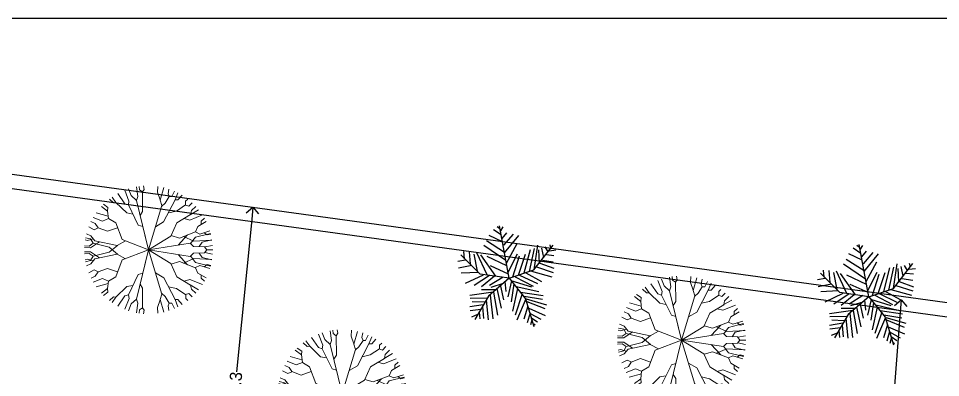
# Model space of a CAD drawing. Header units: inches. Extents: x -706 to 45253, y -3984 to 13819.
# Drawn here: x 20256 to 21761, y 8011 to 8598 of the extents above; entities that cross this region are included whole.
import ezdxf

# ---------------------------------------------------------------- set-up
doc = ezdxf.new("R2010")
doc.units = ezdxf.units.IN
doc.header["$PDMODE"] = 99
doc.header["$PDSIZE"] = 0.2
for name, color, linetype in [('BC-GREYCOLOR @ 1', 8, 'Continuous'), ('BC-Hatch', 8, 'Continuous'), ('BC-WHITECOLOR', 7, 'Continuous'), ('LANDSCAPE', 86, 'Continuous')]:
    doc.layers.add(name, color=color, linetype=linetype)
doc.styles.add('ATTR', font='romans.shx', dxfattribs={"width": 0.8, "height": 0.7})
doc.styles.add('BC-1IN100-1', font='FreeSans.ttf', dxfattribs={"height": 20})
doc.dimstyles.new('BC-1IN100-1', dxfattribs={"dimtxt": 20, "dimasz": 20, "dimexe": 0.18, "dimexo": 0.0625, "dimgap": 1, "dimtad": 0, "dimtoh": 1, "dimdec": 1, "dimzin": 12, "dimdsep": 46, "dimtxsty": 'BC-1IN100-1', "dimblk": 'OPEN90', "dimcen": 0.09, "dimse1": 1, "dimse2": 1, "dimclrd": 256, "dimclre": 256, "dimclrt": 7, "dimadec": 0, "dimazin": 0, "dimtfac": 1, "dimtdec": 1, "dimtofl": 0, "dimtmove": 1, "dimatfit": 3, "dimldrblk": 'OPEN90', "dimfxl": 0, "dimtolj": 1, "dimtzin": 0, "dimlwd": -1, "dimarcsym": 0})

# ---------------------------------------------------------------- blocks, each defined once
blk = doc.blocks.new('PALM')
for p, q in [((-8.737, 47.138), (-17.069, 52.711)), ((-10.186, 53.64), (-13.084, 55.962)), ((0, 0), (-10.5, 57)), ((-9.099, 51.782), (-6.563, 55.962)), ((-5.114, 28.097), (-24.676, 40.636)), ((-7.288, 39.707), (-21.778, 46.673)), ((-7.65, 43.423), (-2.578, 49.46)), ((-5.839, 35.992), (4.667, 48.067)), ((-5.114, 27.632), (10.463, 46.673)), ((-3.665, 19.273), (-27.574, 35.527)), ((-2.941, 16.486), (8.652, 37.85)), ((16.259, 5.805), (23.142, 31.348)), ((22.055, 7.198), (27.489, 32.277)), ((27, 9), (48, 36)), ((27.127, 9.056), (31.112, 35.992)), ((31.836, 30.883), (32.561, 16.486)), ((35.096, 32.741), (37.27, 22.524)), ((38.719, 34.134), (41.979, 28.561)), ((43.791, 29.954), (51.036, 30.883)), ((44.153, 36.456), (45.239, 32.741)), ((-31.5, 4.5), (-52.5, 25.5)), ((-48.585, 21.131), (-49.309, 29.026)), ((-43.513, 28.561), (-42.427, 15.558)), ((-38.442, 26.239), (-34.819, 7.663)), ((-35.544, 28.097), (-24.314, 3.947)), ((-14.533, 2.09), (-30.834, 25.31)), ((-24.314, 23.917), (-2.941, 13.7)), ((-1.129, 6.734), (9.014, 26.704)), ((3.942, 1.625), (11.187, 24.381)), ((10.101, 3.483), (17.708, 26.239)), ((40.53, 25.775), (48.862, 24.846)), ((-47.498, 19.737), (-55.83, 18.344)), ((-40.615, 13.7), (-55.105, 10.913)), ((-20.691, 13.7), (-1.129, 4.876)), ((29.662, 12.307), (48.137, 6.269)), ((33.285, 16.486), (48.862, 10.913)), ((36.183, 19.737), (48.137, 17.88)), ((-33.37, 6.269), (-52.207, 5.34)), ((-28.299, 3.483), (-47.86, -5.805)), ((-21.416, 3.018), (-38.079, -8.128)), ((0, 0), (-31.5, 4.5)), ((-15.982, 2.09), (-30.11, -9.521)), ((0, 0), (-22.5, -19.5)), ((-6.563, 1.161), (-21.416, -8.128)), ((0, 0), (27, 9)), ((0, 0), (18, -22.5)), ((6.478, 1.625), (26.04, -8.592)), ((11.187, 3.483), (30.749, -5.805)), ((18.07, 5.805), (35.096, -3.483)), ((24.229, 7.663), (46.688, 1.625)), ((-6.563, -5.805), (-19.967, -9.985)), ((-9.461, -8.592), (-6.201, -23.453)), ((-4.752, -3.483), (-3.665, -14.629)), ((2.493, -3.019), (-1.491, -20.202)), ((1.769, -2.555), (24.229, -9.521)), ((5.029, -6.27), (2.131, -25.775)), ((7.565, -9.056), (32.198, -14.629)), ((-17.431, -15.094), (-42.789, -18.809)), ((-22.5, -19.5), (-37.5, -45)), ((-15.257, -12.772), (-30.11, -12.772)), ((-20.691, -18.345), (-17.793, -44.352)), ((-17.069, -15.094), (-12.721, -40.172)), ((-13.446, -11.378), (-8.737, -32.741)), ((9.014, -11.378), (3.58, -35.992)), ((14.085, -16.951), (6.478, -40.172)), ((12.274, -15.094), (36.907, -18.809)), ((16.259, -19.738), (36.183, -22.989)), ((-28.299, -29.026), (-42.789, -31.348)), ((-24.314, -21.596), (-42.427, -22.06)), ((-26.849, -26.24), (-40.253, -25.775)), ((-25.038, -23.918), (-22.865, -45.281)), ((18.07, -22.524), (8.289, -45.745)), ((18, -22.5), (27, -52.5)), ((18.433, -22.524), (40.53, -29.026)), ((19.157, -25.311), (38.719, -33.206)), ((-30.834, -34.135), (-42.427, -35.528)), ((-34.457, -39.708), (-40.978, -42.494)), ((-32.646, -36.921), (-31.921, -44.352)), ((-29.023, -30.884), (-27.936, -43.887)), ((20.244, -30.419), (15.897, -44.816)), ((22.78, -37.85), (19.519, -48.532)), ((21.331, -32.741), (39.081, -40.636)), ((22.78, -38.314), (34.372, -44.816)), ((24.591, -45.745), (23.142, -50.854)), ((24.591, -43.423), (30.749, -47.603)), ((26.764, -49.925), (28.213, -50.854))]:
    blk.add_line(p, q)
at = {"style": 'ATTR', "width": 0.8, "flags": 9}
blk.add_attdef('ESTCODE', (0, 0), '', height=0.7, dxfattribs=at)
blk = doc.blocks.new('A$C1966232F')
at = {"layer": 'LANDSCAPE', "xscale": 0.8, "yscale": 0.8, "zscale": 0.8}
blk.add_blockref('PALM', (44.66, 42), dxfattribs=at)
blk = doc.blocks.new('COCONUT_TREE')
at = {"xscale": 0.1560000000000001, "yscale": 0.156, "zscale": 0.1560000000000001, "rotation": 6.926260669370794}
blk.add_blockref('A$C1966232F', (-6.04, -7.3), dxfattribs=at)
blk = doc.blocks.new('BC-TREE-1')
at = {"color": 56, "linetype": 'Continuous', "lineweight": 20}
for p, q in [((-0.391, 0.73), (-0.446, 0.946)), ((-0.346, 0.912), (-0.388, 0.972)), ((-0.294, 0.907), (-0.346, 0.912)), ((-0.268, 0.846), (-0.33, 0.993)), ((-0.143, 0.865), (-0.171, 1.032)), ((-0.155, 0.936), (-0.112, 0.978)), ((-0.103, 0.788), (-0.13, 1.038)), ((-0.112, 0.978), (-0.118, 1.04)), ((-0.041, 0.749), (-0.018, 1.046)), ((-0.009, 0.882), (-0.024, 1.046)), ((0.043, 0.733), (0.072, 0.912)), ((0.076, 0.914), (0.069, 1.044)), ((0.072, 0.912), (0.127, 0.94)), ((0.127, 0.94), (0.14, 1.037)), ((0.127, 0.94), (0.14, 1.037)), ((0.173, 0.898), (0.127, 0.94)), ((0.169, 0.902), (0.21, 1.025)), ((0.239, 0.711), (0.295, 1.004)), ((0.242, 0.848), (0.301, 1.002)), ((0.308, 0.732), (0.4, 0.967)), ((0.367, 0.796), (0.439, 0.95)), ((0.368, 0.913), (0.39, 0.971)), ((0.398, 0.861), (0.368, 0.913)), ((-0.476, 0.751), (-0.538, 0.897)), ((-0.123, 0.526), (-0.188, 0.799)), ((-0.187, 0.796), (-0.143, 0.865)), ((-0.009, 0.694), (-0.103, 0.788)), ((0.058, 0.827), (-0.009, 0.882)), ((0.153, 0.718), (0.173, 0.898)), ((0.164, 0.813), (0.242, 0.848)), ((0.391, 0.718), (0.367, 0.796)), ((0.483, 0.744), (0.582, 0.87)), ((0.524, 0.796), (0.575, 0.788)), ((0.57, 0.6), (0.681, 0.794)), ((0.575, 0.788), (0.632, 0.834)), ((-0.01, 0.487), (-0.156, 0.664)), ((-0.139, 0.594), (-0.041, 0.749)), ((-0.014, 0.689), (0.043, 0.733)), ((0, 0), (-0.014, 0.689)), ((0, 0), (0.197, 0.661)), ((0.197, 0.661), (0.153, 0.718)), ((0.192, 0.666), (0.308, 0.732)), ((0.291, 0.536), (0.239, 0.711)), ((0.258, 0.474), (0.393, 0.721)), ((0.393, 0.721), (0.483, 0.744)), ((0.497, 0.396), (0.663, 0.603)), ((0.658, 0.598), (0.757, 0.722)), ((0.663, 0.603), (0.73, 0.609)), ((0.73, 0.609), (0.805, 0.668)), ((-0.181, 0.395), (-0.123, 0.526)), ((0.139, 0.467), (0.327, 0.599)), ((0.279, 0.333), (0.258, 0.474)), ((0.585, 0.506), (0.57, 0.6)), ((0.687, 0.365), (0.807, 0.502)), ((0.794, 0.555), (0.856, 0.601)), ((0.805, 0.5), (0.794, 0.555)), ((0.807, 0.502), (0.867, 0.494)), ((0.867, 0.494), (0.904, 0.526)), ((0, 0), (0.269, 0.33)), ((0.269, 0.33), (0.497, 0.396)), ((0.484, 0.184), (0.864, 0.321)), ((0.641, 0.24), (0.687, 0.365)), ((0.864, 0.321), (0.87, 0.366)), ((0.864, 0.321), (0.986, 0.351)), ((0.87, 0.366), (0.957, 0.424)), ((0.389, 0.062), (0.484, 0.184)), ((0.737, 0.117), (0.793, 0.168)), ((0.793, 0.168), (0.907, 0.218)), ((0.907, 0.218), (0.912, 0.258)), ((0.907, 0.218), (0.949, 0.192)), ((0.912, 0.258), (1.005, 0.292)), ((0.949, 0.192), (1.028, 0.197)), ((0, 0), (0.745, 0.118)), ((0, 0), (0.77, -0.303)), ((0.745, 0.118), (0.827, 0.078)), ((0.827, 0.078), (1.04, 0.112)), ((0.833, 0.079), (0.951, 0.019)), ((0.951, 0.019), (1.046, 0.009)), ((0.608, -0.18), (0.923, -0.227)), ((0.77, -0.303), (0.838, -0.292)), ((0.838, -0.292), (0.991, -0.335)), ((0.923, -0.227), (0.967, -0.203)), ((0.923, -0.227), (0.952, -0.277)), ((0.952, -0.277), (1.005, -0.29)), ((0.967, -0.203), (1.023, -0.221)), ((0.77, -0.303), (0.838, -0.399)), ((0.838, -0.399), (0.941, -0.457))]:
    blk.add_line(p, q, dxfattribs=at)
at = {"color": 68, "linetype": 'Continuous', "lineweight": 20}
for p, q in [((-0.618, 0.745), (-0.666, 0.807)), ((-0.542, 0.781), (-0.599, 0.858)), ((-0.479, 0.757), (-0.542, 0.781)), ((-0.374, 0.514), (-0.479, 0.757)), ((-0.188, 0.799), (-0.268, 0.846)), ((-0.742, 0.584), (-0.81, 0.663)), ((-0.705, 0.706), (-0.732, 0.747)), ((-0.645, 0.698), (-0.705, 0.706)), ((-0.565, 0.534), (-0.645, 0.698)), ((-0.644, 0.696), (-0.618, 0.745)), ((-0.43, 0.643), (-0.391, 0.73)), ((-0.864, 0.437), (-0.938, 0.463)), ((-0.811, 0.491), (-0.891, 0.548)), ((-0.748, 0.539), (-0.857, 0.6)), ((-0.816, 0.451), (-0.811, 0.491)), ((-0.748, 0.539), (-0.742, 0.584)), ((-0.417, 0.305), (-0.748, 0.539)), ((-0.554, 0.402), (-0.565, 0.534)), ((-0.171, 0.389), (-0.374, 0.514)), ((-0.776, 0.294), (-0.973, 0.384)), ((-0.816, 0.451), (-0.864, 0.437)), ((-0.72, 0.372), (-0.816, 0.451)), ((-0.687, 0.311), (-0.776, 0.294)), ((-0.68, 0.308), (-0.72, 0.372)), ((0, 0), (-0.687, 0.311)), ((-0.359, 0.163), (-0.417, 0.305)), ((0, 0), (-0.171, 0.389)), ((-0.912, 0.27), (-1.006, 0.286)), ((-0.782, 0.297), (-0.912, 0.27)), ((-0.986, 0.061), (-1.045, 0.058)), ((-0.95, 0.026), (-0.991, -0.015)), ((-0.95, 0.026), (-0.986, 0.061)), ((-0.634, -0.012), (-0.95, 0.026)), ((0, 0), (-0.823, -0.088)), ((0, 0), (-0.25, -0.027)), ((0, 0), (-0.223, -0.404)), ((0, 0), (0.233, -0.093)), ((0, 0), (0.107, -0.448)), ((-0.991, -0.015), (-1.046, -0.013)), ((-0.885, -0.059), (-1.045, -0.06)), ((-0.823, -0.088), (-0.914, -0.163)), ((-0.823, -0.088), (-0.885, -0.059)), ((-0.423, -0.112), (-0.77, -0.228)), ((-0.576, -0.062), (-0.634, -0.012)), ((-0.391, -0.042), (-0.423, -0.112)), ((0.366, -0.144), (0.378, -0.22)), ((-0.914, -0.163), (-1.029, -0.191)), ((-0.829, -0.21), (-1.015, -0.254)), ((-0.798, -0.285), (-0.977, -0.375)), ((-0.643, -0.27), (-0.837, -0.423)), ((-0.77, -0.228), (-0.829, -0.21)), ((-0.77, -0.228), (-0.798, -0.285)), ((-0.611, -0.175), (-0.643, -0.27)), ((0.378, -0.22), (0.682, -0.424)), ((0.539, -0.213), (0.608, -0.18)), ((-0.837, -0.423), (-0.933, -0.474)), ((-0.837, -0.423), (-0.838, -0.463)), ((-0.223, -0.404), (-0.507, -0.472)), ((-0.195, -0.355), (-0.138, -0.497)), ((0.094, -0.394), (0.001, -0.516)), ((0.107, -0.448), (0.364, -0.59)), ((0.543, -0.331), (0.548, -0.431)), ((0.548, -0.431), (0.695, -0.63)), ((0.682, -0.424), (0.743, -0.422)), ((0.682, -0.424), (0.694, -0.487)), ((0.743, -0.422), (0.911, -0.515)), ((-0.838, -0.463), (-0.907, -0.521)), ((-0.775, -0.564), (-0.836, -0.629)), ((-0.715, -0.577), (-0.805, -0.668)), ((-0.715, -0.577), (-0.775, -0.564)), ((-0.593, -0.578), (-0.715, -0.577)), ((-0.634, -0.578), (-0.714, -0.764)), ((-0.507, -0.472), (-0.593, -0.578)), ((-0.593, -0.578), (-0.566, -0.683)), ((-0.425, -0.453), (-0.39, -0.626)), ((-0.138, -0.497), (-0.262, -0.847)), ((-0.139, -0.494), (-0.046, -0.642)), ((0.003, -0.514), (-0.126, -0.631)), ((0.001, -0.516), (0.028, -0.886)), ((0.29, -0.549), (0.21, -0.707)), ((0.364, -0.59), (0.418, -0.715)), ((0.694, -0.487), (0.842, -0.621)), ((-0.566, -0.683), (-0.646, -0.823)), ((-0.39, -0.626), (-0.466, -0.768)), ((-0.126, -0.631), (-0.227, -0.882)), ((-0.046, -0.642), (-0.016, -0.911)), ((0.21, -0.707), (0.245, -0.864)), ((0.418, -0.715), (0.365, -0.809)), ((0.418, -0.715), (0.537, -0.746)), ((0.458, -0.725), (0.486, -0.927)), ((0.537, -0.746), (0.597, -0.749)), ((0.537, -0.746), (0.599, -0.858)), ((0.597, -0.749), (0.64, -0.828)), ((0.695, -0.63), (0.685, -0.669)), ((0.685, -0.669), (0.736, -0.743)), ((0.695, -0.63), (0.773, -0.705)), ((-0.542, -0.804), (-0.583, -0.869)), ((-0.466, -0.768), (-0.542, -0.804)), ((-0.444, -0.838), (-0.502, -0.918)), ((-0.464, -0.766), (-0.444, -0.838)), ((-0.351, -0.901), (-0.393, -0.97)), ((-0.262, -0.847), (-0.351, -0.901)), ((-0.227, -0.882), (-0.302, -0.913)), ((-0.298, -0.869), (-0.283, -0.966)), ((-0.238, -0.778), (-0.161, -0.932)), ((-0.227, -0.882), (-0.19, -0.953)), ((0.023, -0.813), (-0.092, -0.941)), ((0.028, -0.886), (0.099, -0.962)), ((0.244, -0.862), (0.206, -0.925)), ((0.245, -0.864), (0.309, -0.919)), ((0.365, -0.809), (0.404, -0.965)), ((-0.302, -0.913), (-0.332, -0.992)), ((-0.283, -0.966), (-0.3, -1.002)), ((-0.19, -0.953), (-0.206, -1.026)), ((-0.161, -0.932), (-0.175, -1.032)), ((-0.092, -0.941), (-0.105, -1.041)), ((-0.069, -0.97), (-0.074, -1.044)), ((-0.016, -0.911), (-0.069, -0.97)), ((-0.016, -0.911), (0.049, -0.96)), ((0.057, -0.917), (0.017, -1.007)), ((0.017, -1.007), (0.024, -1.046)), ((0.049, -0.96), (0.057, -1.045)), ((0.099, -0.962), (0.121, -1.039)), ((0.206, -0.925), (0.24, -1.018)), ((0.309, -0.919), (0.332, -0.992))]:
    blk.add_line(p, q, dxfattribs=at)
blk = doc.blocks.new('_Open90')
at = {"color": 0, "linetype": 'ByBlock', "lineweight": -2}
for p, q in [((0, 0), (-1, 0)), ((-0.5, 0.5), (0, 0)), ((0, 0), (-0.5, -0.5))]:
    blk.add_line(p, q, dxfattribs=at)
blk = doc.blocks.new('*D570')
at = {"layer": 'BC-Hatch'}
for p, q in [((20636.8, 8269.6), (20611.8, 8020.8)), ((20580.1, 7705.2), (20605.1, 7954))]:
    blk.add_line(p, q, dxfattribs=at)
at = {"layer": 'Defpoints', "color": 0}
for p in [(20638.8, 8289.5), (20638.8, 8289.5), (20578.2, 7685.3)]:
    blk.add_point(p, dxfattribs=at)
at = {"layer": 'BC-Hatch', "xscale": 20, "yscale": 20, "zscale": 20}
for p, rotation in [((20638.8, 8289.5), 84.27194495563464), ((20578.2, 7685.3), 264.2719449556346)]:
    blk.add_blockref('_Open90', p, dxfattribs=dict(at, rotation=rotation))
at = {"layer": 'BC-Hatch', "color": 7, "insert": (20608.5, 7987.4), "char_height": 20, "attachment_point": 5, "rotation": 84.2719, "style": 'BC-1IN100-1'}
blk.add_mtext('\\A1;607.3', dxfattribs=at)
blk = doc.blocks.new('*D572')
at = {"layer": 'BC-Hatch'}
for p, q in [((21694.9, 8118.3), (21681.2, 7945.7)), ((21662.1, 7705.2), (21675.8, 7877.8))]:
    blk.add_line(p, q, dxfattribs=at)
at = {"layer": 'Defpoints', "color": 0}
for p in [(21696.1, 8138.3), (21696.5, 8138.3), (21660.2, 7685.3)]:
    blk.add_point(p, dxfattribs=at)
at = {"layer": 'BC-Hatch', "xscale": 20, "yscale": 20, "zscale": 20}
for p, rotation in [((21696.5, 8138.3), 85.45809357708191), ((21660.5, 7685.2), 265.4580935770819)]:
    blk.add_blockref('_Open90', p, dxfattribs=dict(at, rotation=rotation))
at = {"layer": 'BC-Hatch', "color": 7, "insert": (21678.5, 7911.7), "char_height": 20, "attachment_point": 5, "rotation": 85.4581, "style": 'BC-1IN100-1'}
blk.add_mtext('\\A1;454.4', dxfattribs=at)

msp = doc.modelspace()

# ---------------------------------------------------------------- linework, layer by layer
at = {"layer": 'BC-Hatch'}
msp.add_line((20063.21, 8345.42, 9945.5), (22304.31, 8037.36, 9945.5), dxfattribs=at)
at = {"layer": 'BC-WHITECOLOR'}
msp.add_line((20040.72, 8371.73, 9945.5), (22327.53, 8057.39, 9945.5), dxfattribs=at)
at = {"layer": 'Defpoints'}
msp.add_lwpolyline([(19492.41, 8597.74), (19492.41, 2798.04), (22926.44, 2798.04), (22926.44, 8597.74)], close=True, dxfattribs=at)

# ---------------------------------------------------------------- block references
at = {"layer": 'BC-GREYCOLOR @ 1', "xscale": 100, "yscale": 100, "zscale": 100, "rotation": 277.6944311683143}
for p in [(20468.49, 8220.01), (21338.23, 8072.68), (20784.61, 7985.18)]:
    msp.add_blockref('BC-TREE-1', p, dxfattribs=at)
at = {"layer": 'BC-WHITECOLOR', "xscale": 12, "yscale": 12, "zscale": 12, "rotation": 353.0737393306292}
for p in [(21055.72, 8173.25), (21642.46, 8143.07)]:
    msp.add_blockref('COCONUT_TREE', p, dxfattribs=at)

# ---------------------------------------------------------------- dimensions: what is measured, and where the dimension line sits
at = {"layer": 'BC-Hatch'}
for p1, p2, distance, picture, middle in [((20578.15, 7685.27), (20638.76, 8289.52, 9945.5), 0, '*D570', (20608.46, 7987.4)), ((21660.15, 7685.27), (21696.14, 8138.28), -0.33, '*D572', (21678.48, 7911.75))]:
    dim = msp.add_aligned_dim(p1=p1, p2=p2, distance=distance, dimstyle='BC-1IN100-1', dxfattribs=at)
    dim.commit()
    dim.dimension.update_dxf_attribs({"geometry": picture, "text_midpoint": middle})

doc.saveas('drawing.dxf')
